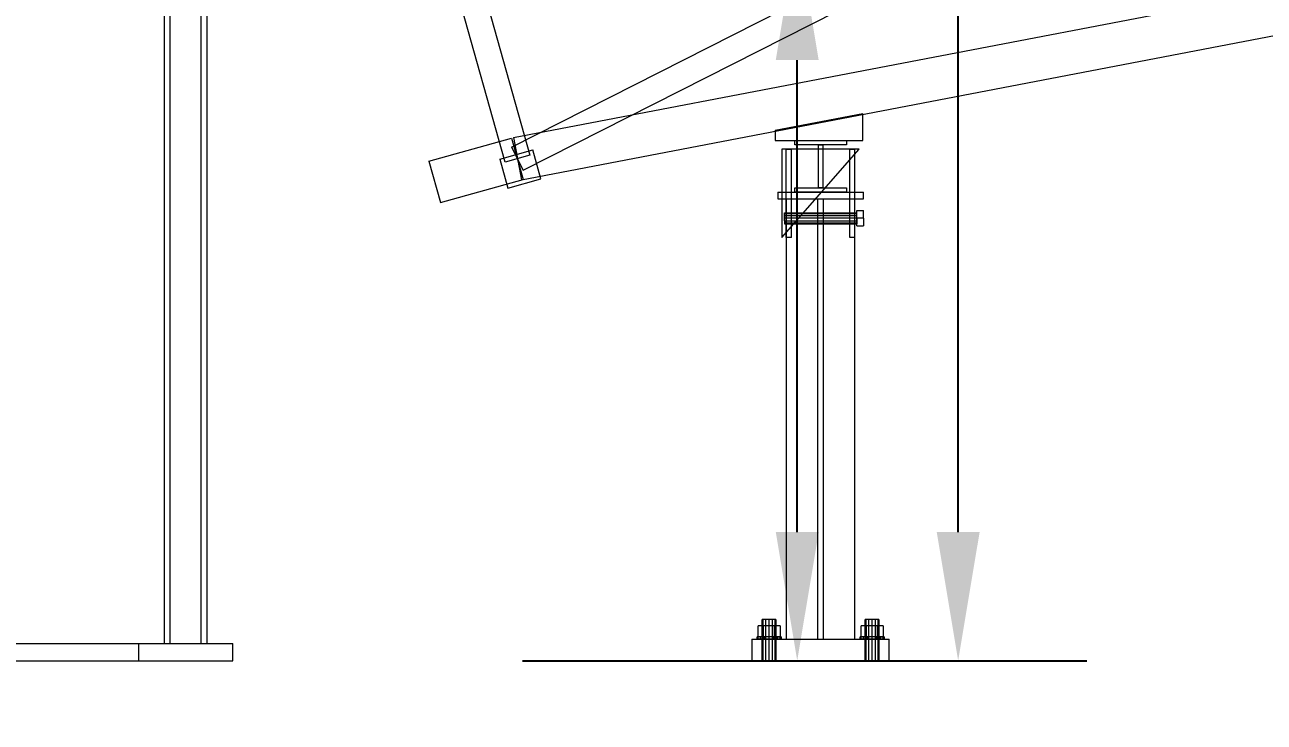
# Model space of a CAD drawing. Header units: millimetres. Extents: x -2500 to 58855, y -53268 to 6837.
# Drawn here: x 26941 to 28385, y -72 to 741 of the extents above; entities that cross this region are included whole.
import ezdxf

# ---------------------------------------------------------------- set-up
doc = ezdxf.new("R2010")
doc.units = ezdxf.units.MM
for name, color, linetype, lineweight in [('COTAS_P', 1, 'Continuous', 0), ('lateral_C03', 7, 'Continuous', 0), ('lateral_C05', 7, 'Continuous', 0)]:
    doc.layers.add(name, color=color, linetype=linetype, lineweight=lineweight)
doc.dimstyles.new('R19_100', dxfattribs={"dimtxt": 250, "dimasz": 150, "dimexe": 150, "dimexo": 80, "dimgap": 100, "dimtad": 1, "dimtih": 1, "dimtoh": 1, "dimdsep": 46, "dimcen": 0.09, "dimadec": 0, "dimazin": 0, "dimtfac": 1, "dimtdec": 4, "dimtofl": 0, "dimtmove": 0, "dimatfit": 3, "dimfxl": 1, "dimtolj": 1, "dimtzin": 0, "dimarcsym": 0})

# ---------------------------------------------------------------- blocks, each defined once
blk = doc.blocks.new('*D8')
at = {"layer": 'COTAS_P', "color": 0, "lineweight": -2, "transparency": 16777216}
for p, q in [((27708.2, 1182), (28178.2, 1182)), ((28028.2, 150), (28028.2, 1032)), ((27708.2, 0), (28178.2, 0))]:
    blk.add_line(p, q, dxfattribs=at)
at = {"layer": 'COTAS_P', "color": 0, "transparency": 16777216}
for points in [[(28003.2, 1032), (28053.2, 1032), (28028.2, 1182)], [(28003.2, 150), (28053.2, 150), (28028.2, 0)]]:
    blk.add_solid(points, dxfattribs=at)
at = {"layer": 'Defpoints', "color": 0, "transparency": 16777216}
for p in [(27628.2, 1182), (28028.2, 1182), (27628.2, 0)]:
    blk.add_point(p, dxfattribs=at)
blk = doc.blocks.new('*D10')
at = {"layer": 'COTAS_P', "color": 0, "lineweight": -2, "transparency": 16777216}
for p, q in [((27520.7, 850), (27990.7, 850)), ((27840.7, 150), (27840.7, 700)), ((27520.7, 0), (27990.7, 0))]:
    blk.add_line(p, q, dxfattribs=at)
at = {"layer": 'COTAS_P', "color": 0, "transparency": 16777216}
for points in [[(27815.7, 700), (27865.7, 700), (27840.7, 850)], [(27815.7, 150), (27865.7, 150), (27840.7, 0)]]:
    blk.add_solid(points, dxfattribs=at)
at = {"layer": 'Defpoints', "color": 0, "transparency": 16777216}
for p in [(27440.7, 850), (27840.7, 850), (27440.7, 0)]:
    blk.add_point(p, dxfattribs=at)
blk = doc.blocks.new('*D24')
at = {"layer": 'COTAS_P', "color": 0, "lineweight": -2, "transparency": 16777216}
for p, q in [((112.7, -80), (112.7, -2650)), ((58855.1, -80), (58855.1, -2650)), ((262.7, -2500), (58705.1, -2500))]:
    blk.add_line(p, q, dxfattribs=at)
at = {"layer": 'COTAS_P', "color": 0, "transparency": 16777216}
for points in [[(262.7, -2475), (262.7, -2525), (112.7, -2500)], [(58705.1, -2475), (58705.1, -2525), (58855.1, -2500)]]:
    blk.add_solid(points, dxfattribs=at)
at = {"layer": 'Defpoints', "color": 0, "transparency": 16777216}
for p in [(112.7, 0), (58855.1, 0), (58855.1, -2500)]:
    blk.add_point(p, dxfattribs=at)

msp = doc.modelspace()

# ---------------------------------------------------------------- linework, layer by layer
at = {"layer": 'lateral_C03'}
for p, q in [((27507.932, 598.533), (28598.962, 1152.837)), ((27521.52, 571.787), (28612.551, 1126.091)), ((27510.016, 609.712), (28692.612, 836.578)), ((27500.28, 581.121), (27435.646, 812.253)), ((27464.538, 820.333), (27529.172, 589.2)), ((27519.436, 560.608), (28702.032, 787.473)), ((27814.971, 618.317), (27917.302, 637.948)), ((27917.302, 606.317), (27917.302, 637.948)), ((27411.688, 582.306), (27507.993, 609.237)), ((27507.993, 609.237), (27521.459, 561.084)), ((27510.016, 609.712), (27519.436, 560.608)), ((27814.971, 618.317), (27814.971, 606.317)), ((27494.118, 584.589), (27532.641, 595.362)), ((27507.932, 598.533), (27521.52, 571.787)), ((27542.066, 561.655), (27532.641, 595.362)), ((27814.971, 606.317), (27917.302, 606.317)), ((27822.953, 493.317), (27912.953, 596.317)), ((27912.953, 596.317), (27822.953, 596.317)), ((27822.953, 596.317), (27822.953, 493.317)), ((27827.953, 493.317), (27827.953, 596.317)), ((27827.953, 596.317), (27833.953, 596.317)), ((27833.953, 493.317), (27833.953, 596.317)), ((27837.953, 601.317), (27837.953, 606.317)), ((27837.953, 606.317), (27897.953, 606.317)), ((27897.953, 601.317), (27837.953, 601.317)), ((27865.453, 551.317), (27865.453, 601.317)), ((27865.453, 601.317), (27870.453, 601.317)), ((27870.453, 601.317), (27870.453, 551.317)), ((27897.953, 606.317), (27897.953, 601.317)), ((27901.953, 493.317), (27901.953, 596.317)), ((27901.953, 596.317), (27907.953, 596.317)), ((27907.953, 493.317), (27907.953, 596.317)), ((27411.688, 582.306), (27425.153, 534.153)), ((27494.118, 584.589), (27503.544, 550.882)), ((27529.172, 589.2), (27500.28, 581.121)), ((27425.153, 534.153), (27521.459, 561.084)), ((27503.544, 550.882), (27542.066, 561.655)), ((27837.953, 546.317), (27837.953, 551.317)), ((27837.953, 551.317), (27897.953, 551.317)), ((27870.453, 551.317), (27865.453, 551.317)), ((27897.953, 551.317), (27897.953, 546.317)), ((27817.953, 546.317), (27917.953, 546.317)), ((27817.953, 546.317), (27817.953, 538.317)), ((27817.953, 538.317), (27917.953, 538.317)), ((27827.953, 538.317), (27907.953, 538.317)), ((27827.953, 538.317), (27827.953, 25)), ((27897.953, 546.317), (27837.953, 546.317)), ((27864.453, 538.317), (27871.453, 538.317)), ((27864.453, 538.317), (27864.453, 25)), ((27871.453, 25), (27871.453, 538.317)), ((27907.953, 25), (27907.953, 538.317)), ((27917.953, 538.317), (27917.953, 546.317)), ((27825.953, 521.36), (27825.953, 522.217)), ((27825.953, 522.217), (27909.953, 522.217)), ((27825.953, 519.017), (27825.953, 521.36)), ((27825.953, 521.36), (27909.953, 521.36)), ((27909.953, 515.817), (27909.953, 524.824)), ((27909.953, 524.824), (27917.953, 524.824)), ((27909.953, 521.36), (27909.953, 522.217)), ((27909.953, 519.017), (27909.953, 521.36)), ((27917.953, 515.817), (27917.953, 524.824)), ((27825.953, 515.817), (27825.953, 519.017)), ((27825.953, 519.017), (27909.953, 519.017)), ((27825.953, 512.617), (27825.953, 515.817)), ((27909.953, 515.817), (27825.953, 515.817)), ((27825.953, 512.617), (27825.953, 510.275)), ((27825.953, 512.617), (27909.953, 512.617)), ((27825.953, 510.275), (27825.953, 509.417)), ((27825.953, 510.275), (27909.953, 510.275)), ((27825.953, 509.417), (27909.953, 509.417)), ((27909.953, 515.817), (27909.953, 519.017)), ((27909.953, 515.817), (27909.953, 512.617)), ((27909.953, 506.81), (27909.953, 515.817)), ((27917.953, 515.817), (27909.953, 515.817)), ((27909.953, 512.617), (27909.953, 510.275)), ((27909.953, 510.275), (27909.953, 509.417)), ((27909.953, 506.81), (27917.953, 506.81)), ((27917.953, 515.817), (27917.953, 506.81)), ((27833.953, 493.317), (27827.953, 493.317)), ((27907.953, 493.317), (27901.953, 493.317)), ((27801.025, 48), (27799.953, 48)), ((27799.953, 0), (27799.953, 48)), ((27803.953, 48), (27801.025, 48)), ((27801.025, 0), (27801.025, 48)), ((27807.953, 48), (27803.953, 48)), ((27803.953, 0), (27803.953, 48)), ((27811.953, 48), (27807.953, 48)), ((27807.953, 0), (27807.953, 48)), ((27814.882, 48), (27811.953, 48)), ((27811.953, 0), (27811.953, 48)), ((27815.953, 48), (27814.882, 48)), ((27814.882, 0), (27814.882, 48)), ((27815.953, 48), (27815.953, 0)), ((27921.025, 48), (27919.953, 48)), ((27919.953, 0), (27919.953, 48)), ((27923.953, 48), (27921.025, 48)), ((27921.025, 0), (27921.025, 48)), ((27927.953, 48), (27923.953, 48)), ((27923.953, 0), (27923.953, 48)), ((27931.953, 48), (27927.953, 48)), ((27927.953, 0), (27927.953, 48)), ((27934.882, 48), (27931.953, 48)), ((27931.953, 0), (27931.953, 48)), ((27935.953, 48), (27934.882, 48)), ((27934.882, 0), (27934.882, 48)), ((27935.953, 48), (27935.953, 0)), ((27801.553, 40.8), (27795.153, 40.8)), ((27795.153, 28), (27795.153, 40.8)), ((27814.353, 40.8), (27801.553, 40.8)), ((27801.553, 28), (27801.553, 40.8)), ((27820.753, 40.8), (27814.353, 40.8)), ((27814.353, 28), (27814.353, 40.8)), ((27820.753, 40.8), (27820.753, 28)), ((27921.553, 40.8), (27915.153, 40.8)), ((27915.153, 28), (27915.153, 40.8)), ((27934.353, 40.8), (27921.553, 40.8)), ((27921.553, 28), (27921.553, 40.8)), ((27940.753, 40.8), (27934.353, 40.8)), ((27934.353, 28), (27934.353, 40.8)), ((27940.753, 40.8), (27940.753, 28)), ((27787.953, 25), (27947.953, 25)), ((27787.953, 25), (27787.953, 0)), ((27795.019, 28), (27793.953, 28)), ((27793.953, 25), (27793.953, 28)), ((27795.019, 25), (27793.953, 25)), ((27798.054, 28), (27795.019, 28)), ((27795.019, 25), (27795.019, 28)), ((27798.054, 25), (27795.019, 25)), ((27801.553, 28), (27795.153, 28)), ((27802.596, 28), (27798.054, 28)), ((27798.054, 25), (27798.054, 28)), ((27802.596, 25), (27798.054, 25)), ((27814.353, 28), (27801.553, 28)), ((27807.953, 28), (27802.596, 28)), ((27802.596, 25), (27802.596, 28)), ((27807.953, 25), (27802.596, 25)), ((27813.311, 28), (27807.953, 28)), ((27807.953, 25), (27807.953, 28)), ((27813.311, 25), (27807.953, 25)), ((27817.853, 28), (27813.311, 28)), ((27813.311, 25), (27813.311, 28)), ((27817.853, 25), (27813.311, 25)), ((27814.353, 28), (27820.753, 28)), ((27820.888, 28), (27817.853, 28)), ((27817.853, 25), (27817.853, 28)), ((27820.888, 25), (27817.853, 25)), ((27821.953, 28), (27820.888, 28)), ((27820.888, 25), (27820.888, 28)), ((27820.888, 25), (27821.953, 25)), ((27821.953, 28), (27821.953, 25)), ((27827.953, 25), (27907.953, 25)), ((27864.453, 25), (27871.453, 25)), ((27915.019, 28), (27913.953, 28)), ((27913.953, 25), (27913.953, 28)), ((27915.019, 25), (27913.953, 25)), ((27918.054, 28), (27915.019, 28)), ((27915.019, 25), (27915.019, 28)), ((27918.054, 25), (27915.019, 25)), ((27921.553, 28), (27915.153, 28)), ((27922.596, 28), (27918.054, 28)), ((27918.054, 25), (27918.054, 28)), ((27922.596, 25), (27918.054, 25)), ((27934.353, 28), (27921.553, 28)), ((27927.953, 28), (27922.596, 28)), ((27922.596, 25), (27922.596, 28)), ((27927.953, 25), (27922.596, 25)), ((27933.311, 28), (27927.953, 28)), ((27927.953, 25), (27927.953, 28)), ((27933.311, 25), (27927.953, 25)), ((27937.853, 28), (27933.311, 28)), ((27933.311, 25), (27933.311, 28)), ((27937.853, 25), (27933.311, 25)), ((27934.353, 28), (27940.753, 28)), ((27940.888, 28), (27937.853, 28)), ((27937.853, 25), (27937.853, 28)), ((27940.888, 25), (27937.853, 25)), ((27941.953, 28), (27940.888, 28)), ((27940.888, 25), (27940.888, 28)), ((27940.888, 25), (27941.953, 25)), ((27941.953, 28), (27941.953, 25)), ((27947.953, 0), (27947.953, 25)), ((27787.953, 0), (27947.953, 0)), ((27801.025, 0), (27799.953, 0)), ((27803.953, 0), (27801.025, 0)), ((27807.953, 0), (27803.953, 0)), ((27811.953, 0), (27807.953, 0)), ((27814.882, 0), (27811.953, 0)), ((27814.882, 0), (27815.953, 0)), ((27921.025, 0), (27919.953, 0)), ((27923.953, 0), (27921.025, 0)), ((27927.953, 0), (27923.953, 0)), ((27931.953, 0), (27927.953, 0)), ((27934.882, 0), (27931.953, 0)), ((27934.882, 0), (27935.953, 0))]:
    msp.add_line(p, q, dxfattribs=at)
at = {"layer": 'lateral_C05'}
for p, q in [((27103.187, 970), (27103.187, 20)), ((27110.187, 20), (27110.187, 970)), ((27146.187, 20), (27146.187, 970)), ((27153.187, 20), (27153.187, 970)), ((25203.187, 20), (27183.187, 20)), ((27073.187, 20), (27183.187, 20)), ((27073.187, 20), (27073.187, 0)), ((27103.187, 20), (27110.187, 20)), ((27110.187, 20), (27146.187, 20)), ((27146.187, 20), (27153.187, 20)), ((27183.187, 0), (27183.187, 20)), ((25203.187, 0), (27183.187, 0)), ((27073.187, 0), (27183.187, 0))]:
    msp.add_line(p, q, dxfattribs=at)

# ---------------------------------------------------------------- dimensions: what is measured, and where the dimension line sits
at = {"layer": 'COTAS_P'}
for p1, p2, distance, picture, middle in [((27628.187, 0), (27628.187, 1182), -400, '*D8', (28028.187, 591)), ((27440.666, 0), (27440.666, 850), -400, '*D10', (27840.666, 425)), ((112.7, 0), (58855.116, 0), -2500, '*D24', (29483.908, -2500))]:
    dim = msp.add_aligned_dim(p1=p1, p2=p2, distance=distance, text='<> P', dimstyle='R19_100', dxfattribs=at)
    dim.commit()
    dim.dimension.update_dxf_attribs({"geometry": picture, "text_midpoint": middle})

doc.saveas('drawing.dxf')
